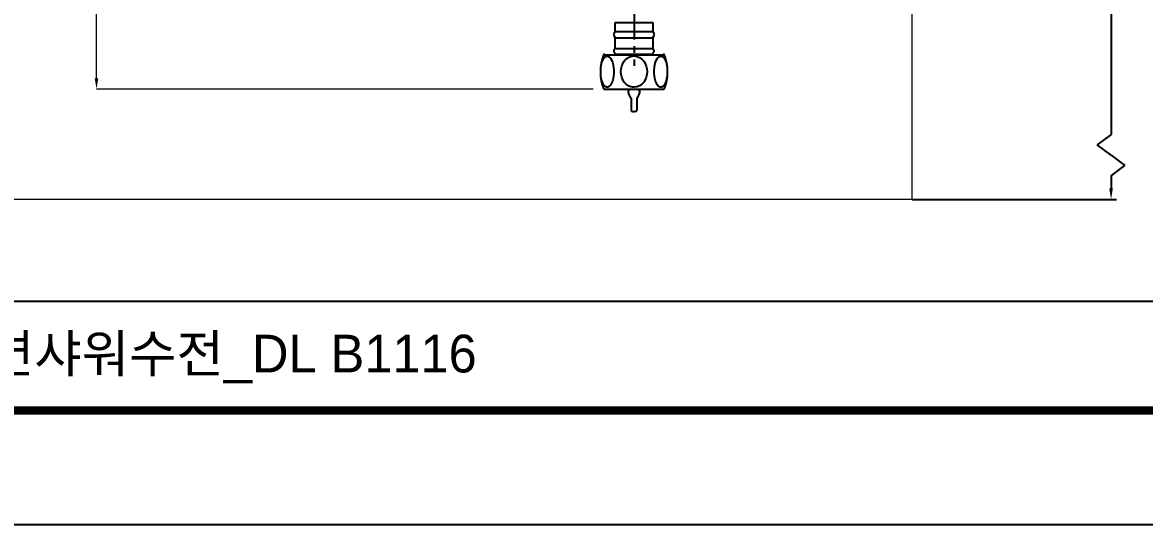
# Model space of a CAD drawing. Extents: x 0 to 1354, y 0 to 992.
# Drawn here: x 618.7 to 1036.2, y 0 to 186.9 of the extents above; entities that cross this region are included whole.
import ezdxf

# ---------------------------------------------------------------- set-up
doc = ezdxf.new("R2010")
doc.units = 0
doc.header["$LTSCALE"] = 10
doc.header["$MEASUREMENT"] = 0
doc.header["$PDMODE"] = 3
doc.header["$PDSIZE"] = -10
doc.linetypes.add('CENTER', pattern=[2, 1.25, -0.25, 0.25, -0.25])
doc.layers.get('0').update_dxf_attribs({"linetype": 'CONTINUOUS'})
doc.layers.get('DEFPOINTS').update_dxf_attribs({"linetype": 'CONTINUOUS'})
doc.layers.add('1', color=7, linetype='CONTINUOUS')
doc.layers.add('치수선', color=7, linetype='CONTINUOUS', lineweight=20)
doc.styles.add('Daelim Dimension', font='')
doc.styles.get('Daelim Dimension').set_extended_font_data('나눔고딕')
doc.dimstyles.new('DEFAULT', dxfattribs={"dimscale": 2, "dimtxt": 2, "dimasz": 2, "dimexe": 0, "dimexo": 2, "dimgap": 1, "dimtad": 1, "dimdec": 1, "dimzin": 9, "dimdsep": 46, "dimtxsty": 'Daelim Dimension', "dimcen": 0.5, "dimclrd": 252, "dimclre": 252, "dimclrt": 3, "dimadec": 1, "dimazin": 0, "dimtfac": 1, "dimtdec": 1, "dimtix": 1, "dimtmove": 0, "dimatfit": 3, "dimfxl": 1, "dimtolj": 1, "dimtzin": 1, "dimlwd": 9, "dimlwe": 9, "dimarcsym": 0})

# ---------------------------------------------------------------- blocks, each defined once
blk = doc.blocks.new('*D8')
at = {"color": 5, "lineweight": 9, "ltscale": 0.5, "transparency": 16777216}
for p, q in [((705.57, 310.58), (646.3, 310.58)), ((646.3, 166.08), (646.3, 306.58)), ((831.02, 162.08), (646.3, 162.08))]:
    blk.add_line(p, q, dxfattribs=at)
at = {"color": 5, "ltscale": 0.5, "transparency": 16777216}
for points in [[(645.63, 306.58), (646.97, 306.58), (646.3, 310.58)], [(645.63, 166.08), (646.97, 166.08), (646.3, 162.08)]]:
    blk.add_solid(points, dxfattribs=at)
at = {"layer": 'DEFPOINTS', "color": 0, "ltscale": 0.5, "transparency": 16777216}
for p in [(646.3, 310.58), (709.57, 310.58), (835.02, 162.08)]:
    blk.add_point(p, dxfattribs=at)
at = {"color": 7, "ltscale": 0.5, "transparency": 16777216, "insert": (638.85, 236.33), "char_height": 10, "attachment_point": 5, "rotation": 90, "style": 'Daelim Dimension'}
blk.add_mtext('\\A1;365', dxfattribs=at)

msp = doc.modelspace()

# ---------------------------------------------------------------- linework, layer by layer
at = {"color": 5, "ltscale": 0.5}
for p, q in [((1023.75, 460.58), (1023.75, 145.12)), ((1023.75, 145.12), (1018.64, 141.29)), ((1023.75, 137.45), (1018.64, 141.29)), ((1023.75, 137.45), (1028.86, 133.61)), ((1023.75, 129.78), (1028.86, 133.61)), ((1023.75, 129.78), (1023.75, 125.1)), ((949.71, 120.98), (1025.72, 120.98))]:
    msp.add_line(p, q, dxfattribs=at)
at = {"color": 7, "linetype": 'Continuous'}
for p, q in [((844.07, 161.68), (844.27, 161.68)), ((845.27, 158.68), (845.27, 154.28)), ((847.27, 158.68), (847.27, 154.28)), ((848.47, 161.68), (848.27, 161.68)), ((845.87, 153.68), (846.27, 153.68)), ((846.67, 153.68), (846.27, 153.68))]:
    msp.add_line(p, q, dxfattribs=at)
at = {"color": 5}
msp.add_line((21.77, 83.13), (1112.08, 83.13), dxfattribs=at)
at = {"ltscale": 0.5}
msp.add_lwpolyline([(0, 0), (1354.08, 0), (1354.08, 992.16), (0, 992.16)], close=True, dxfattribs=at)
at = {"color": 5, "linetype": 'ByBlock', "lineweight": 200, "const_width": 3.12}
msp.add_lwpolyline([(21.77, 42.48), (1332.17, 42.48), (1332.17, 969.12), (21.77, 969.12)], close=True, dxfattribs=at)
at = {"color": 7, "linetype": 'Continuous'}
for centre, radius, start, end in [((848.42, 161.68), 4.35, 180, 223.6028), ((844.27, 162.08), 0.4, 270, 0), ((844.12, 161.68), 4.35, 316.3972, 0), ((848.27, 162.08), 0.4, 180, 270), ((845.87, 154.28), 0.6, 180, 270), ((846.67, 154.28), 0.6, 270, 0)]:
    msp.add_arc(centre, radius, start, end, dxfattribs=at)
at = {"color": 5, "ltscale": 0.5}
msp.add_solid([(1023.08, 125.1), (1024.42, 125.1), (1023.75, 121.1)], dxfattribs=at)
at = {"layer": '1', "color": 7, "linetype": 'Continuous'}
for p, q in [((839.2, 183.55), (839.2, 186.89)), ((839.2, 186.89), (846.27, 186.89)), ((846.27, 186.89), (853.33, 186.89)), ((853.33, 186.89), (853.33, 183.55)), ((839.2, 183.55), (846.27, 183.55)), ((839.2, 177.2), (839.2, 181.17)), ((839.2, 181.17), (846.27, 181.17)), ((846.27, 183.55), (853.33, 183.55)), ((846.27, 181.17), (853.33, 181.17)), ((853.33, 181.17), (853.33, 177.2)), ((839.2, 177.2), (846.27, 177.2)), ((846.27, 177.2), (853.33, 177.2)), ((846.27, 174.76), (834.89, 174.76)), ((839.77, 175.13), (846.27, 175.13)), ((846.27, 175.13), (852.77, 175.13)), ((857.64, 174.76), (846.27, 174.76)), ((835.02, 162.08), (857.52, 162.08))]:
    msp.add_line(p, q, dxfattribs=at)
for centre, radius, start, end in [((840.62, 182.36), 1.85, 139.994, 220.006), ((851.91, 182.36), 1.85, 319.994, 40.006), ((839.94, 176.29), 1.17, 129.093, 261.5151), ((852.59, 176.29), 1.17, 278.4849, 50.907), ((851.29, 168.58), 17.53, 159.3657, 201.7699), ((835.36, 174.58), 0.5, 90, 159.3657), ((857.17, 174.58), 0.5, 20.6343, 90), ((841.24, 168.58), 17.53, 338.2301, 20.6343)]:
    msp.add_arc(centre, radius, start, end, dxfattribs=at)
at = {"layer": '1', "color": 1, "linetype": 'CENTER'}
msp.add_open_spline([(846.27, 232.63), (846.27, 227.63), (846.27, 170.7)], degree=1, knots=[0, 0, 0.080737, 1, 1], dxfattribs=at)
at = {"layer": '1', "color": 7, "linetype": 'Continuous'}
for points in [[(838.5, 166.02), (838.78, 167.33), (838.83, 168.77), (838.5, 171.51), (838.13, 172.79), (836.97, 174.42), (836.2, 174.64), (834.89, 173.61), (834.38, 172.46), (833.84, 169.87), (833.79, 168.39), (834.11, 165.67), (834.49, 164.38), (835.64, 162.75), (836.41, 162.52), (837.73, 163.57), (838.23, 164.71), (838.5, 166.02)], [(846.27, 162.75), (847.69, 162.75), (849.01, 163.53), (850.73, 165.75), (851.16, 167.17), (851.17, 169.98), (850.73, 171.39), (849.04, 173.61), (847.7, 174.41), (844.88, 174.42), (843.53, 173.65), (841.8, 171.41), (841.37, 169.99), (841.37, 167.18), (841.8, 165.77), (843.51, 163.53), (844.84, 162.75), (846.27, 162.75)], [(854.03, 166.02), (854.3, 164.71), (854.79, 163.58), (856.09, 162.53), (856.87, 162.73), (858.03, 164.35), (858.42, 165.63), (858.74, 168.36), (858.69, 169.84), (858.16, 172.42), (857.66, 173.58), (856.37, 174.63), (855.58, 174.43), (854.42, 172.83), (854.03, 171.54), (853.7, 168.78), (853.76, 167.32), (854.03, 166.02)]]:
    msp.add_open_spline(points, degree=3, knots=[0, 0, 0, 0, 0.125, 0.125, 0.25, 0.25, 0.375, 0.375, 0.5, 0.5, 0.625, 0.625, 0.75, 0.75, 0.875, 0.875, 1, 1, 1, 1], dxfattribs=at)
at = {"layer": '치수선'}
for q in [(949.7, 719.51), (172.74, 120.98)]:
    msp.add_line((949.7, 120.98), q, dxfattribs=at)

# ---------------------------------------------------------------- texts
at = {"color": 2, "insert": (263.89, 70.66), "char_height": 14.0538, "width": 622.1015, "attachment_point": 1, "style": 'Daelim Dimension'}
msp.add_mtext('{\\fPretendard Variable SemiBold|b0|i0|c129|p2;대림바스(주)} Single lever_OPUS1_원홀세면샤워수전_DL B1116', dxfattribs=at)

# ---------------------------------------------------------------- dimensions: what is measured, and where the dimension line sits
at = {"color": 5, "ltscale": 0.5}
dim = msp.add_linear_dim(base=(646.3, 310.58), p1=(835.02, 162.08), p2=(709.57, 310.58), angle=90, text='365', dimstyle='DEFAULT', override={"dimtxt": 5, "dimclrd": 5, "dimclre": 5, "dimclrt": 7}, dxfattribs=at)
dim.commit()
dim.dimension.update_dxf_attribs({"geometry": '*D8', "text_midpoint": (638.85, 236.33)})

doc.saveas('drawing.dxf')
